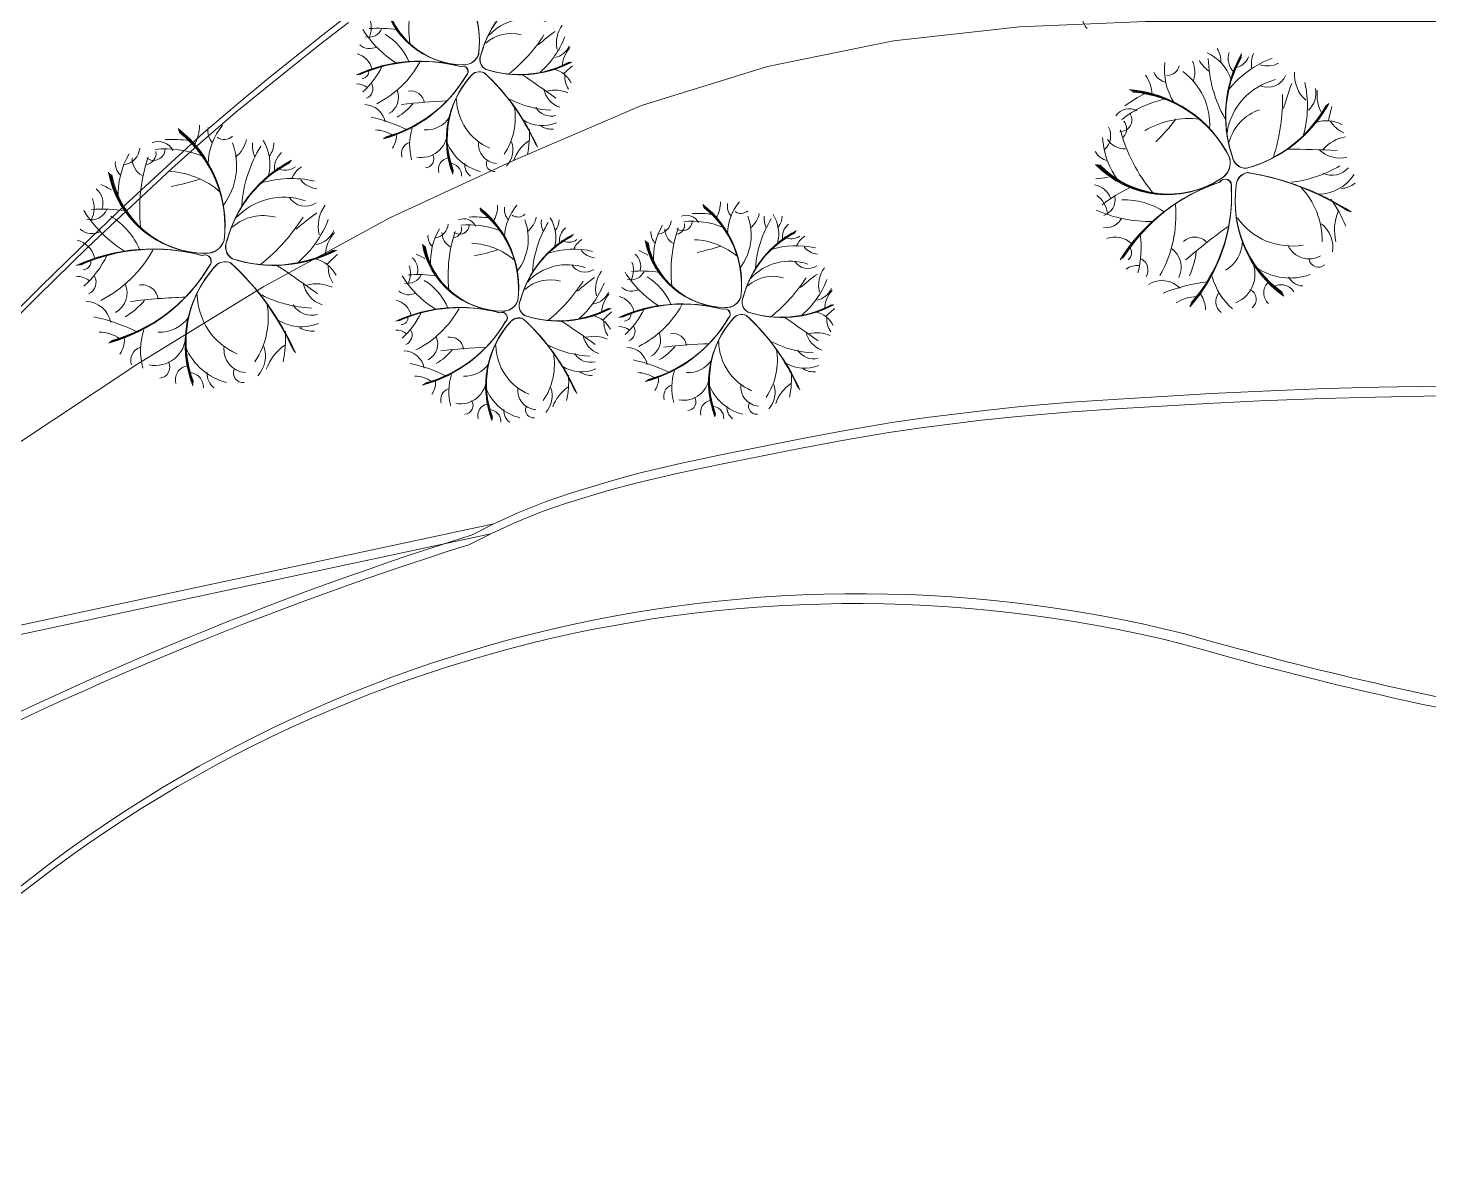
# Model space of a CAD drawing. Header units: metres. Extents: x -1097 to 1588, y -673 to 884.
# Drawn here: x 920.8 to 987.5, y 481.8 to 536.4 of the extents above; entities that cross this region are included whole.
import ezdxf

# ---------------------------------------------------------------- set-up
doc = ezdxf.new("R2010")
doc.units = ezdxf.units.M
for name, color, linetype, lineweight, plot in [('CRECIDA_Q2', 150, 'Continuous', 0, False), ('TERRENO', 188, 'Continuous', 0, False), ('TEXTO', 7, 'Continuous', 0, False), ('VEGETACION', 85, 'Continuous', 0, False), ('VISTA LEJOS', 7, 'Continuous', 0, False)]:
    doc.layers.add(name, color=color, linetype=linetype, lineweight=lineweight, plot=plot)

msp = doc.modelspace()

# ---------------------------------------------------------------- linework, layer by layer
at = {"layer": 'CRECIDA_Q2'}
msp.add_lwpolyline([(920, 516.359), (926, 520.352), (932, 524.036), (938, 527.313), (944, 530.098), (950, 532.658), (956, 534.528), (962, 535.74), (968, 536.412), (974, 536.674), (980, 536.674), (986, 536.674), (992, 536.674)], dxfattribs=at)
at = {"layer": 'TERRENO'}
msp.add_lwpolyline([(918.904, 521.266), (921.246, 523.59), (923.608, 525.894), (925.202, 527.41), (927.621, 529.657), (928.984, 530.886), (930.655, 532.326), (932.075, 533.497), (934.667, 535.571), (936.031, 536.627)], dxfattribs=at)
at = {"layer": 'TEXTO', "color": 141}
msp.add_lwpolyline([(989.542, 518.857), (984.963, 518.77), (982.438, 518.703), (979.443, 518.588), (976.975, 518.463), (972.569, 518.204), (970.303, 518.05), (967.913, 517.849), (966.194, 517.666), (963.43, 517.321), (961.769, 517.081), (959.551, 516.706), (957.516, 516.322), (953.628, 515.545), (951.679, 515.132), (949.721, 514.671), (948.405, 514.316), (946.418, 513.711), (945.304, 513.327), (943.951, 512.78), (942.808, 512.252), (491.207, 415.553)], dxfattribs=at)
at = {"layer": 'VEGETACION'}
for centre, radius, start, end in [((937.431, 535.712), 4.844, -7.01261, 51.76086), ((937.478, 535.7), 4.795, -7.01261, 51.76086), ((937.524, 535.688), 4.747, -7.01261, 51.76086), ((937.571, 535.676), 4.698, -7.01261, 51.76086), ((945.408, 536.327), 6.494, 161.42441, -173.90455), ((947.019, 533.859), 4.83, 117.23254, 165.08268), ((947.07, 533.852), 4.88, 117.23254, 165.08268), ((947.12, 533.846), 4.93, 117.23254, 165.08268), ((947.171, 533.839), 4.98, 117.23254, 165.08268), ((941.526, 538.512), 3.908, -169.39915, -90.61113), ((941.532, 538.472), 3.869, -169.39915, -90.61113), ((941.538, 538.432), 3.83, -169.39915, -90.61113), ((941.543, 538.392), 3.791, -169.39915, -90.61113), ((936.088, 536.384), 1.034, -25.45632, 21.23769), ((944.588, 534.239), 2.577, 70.80163, 137.40588), ((971.868, 536.953), 0.893, -174.42238, -136.02829), ((940.946, 538.922), 4.982, -148.02706, -121.83538), ((937, 536.604), 0.683, -103.47011, -23.89102), ((937.489, 530.27), 6.075, 81.86691, 94.41278), ((936.202, 533.56), 2.961, 23.33462, 57.91194), ((943.77, 534.284), 1.809, 74.31841, 131.55014), ((938.751, 540.259), 7.836, -50.96163, -32.70067), ((952.878, 526.557), 11.909, 125.94383, 130.94741), ((942.389, 537.453), 4.231, -49.01403, -20.95397), ((947.339, 535.661), 1.399, 143.15964, -166.58772), ((937.039, 536.106), 0.727, -130.29884, -61.78587), ((945.686, 535.87), 0.937, -79.471, -22.67378), ((947.733, 534.437), 1.516, 139.45159, 176.95737), ((976.546, 534.813), 1.04, -4.3751, 32.8068), ((939.431, 527.439), 7.338, 74.72725, 114.24073), ((936.222, 534.199), 0.949, 14.16374, 76.17617), ((939.458, 527.509), 7.265, 74.72725, 114.24073), ((939.484, 527.58), 7.191, 74.72725, 114.24073), ((939.511, 527.651), 7.118, 74.72725, 114.24073), ((935.187, 537.074), 4.849, -63.07438, -28.86719), ((941.526, 535.352), 0.75, -93.13221, -17.97388), ((941.531, 535.344), 0.742, -93.13221, -17.97388), ((941.537, 535.335), 0.735, -93.13221, -17.97388), ((941.542, 535.327), 0.727, -93.13221, -17.97388), ((942.839, 534.859), 0.546, 153.41984, -121.27123), ((942.847, 534.862), 0.551, 153.41984, -121.27123), ((942.855, 534.866), 0.557, 153.41984, -121.27123), ((942.862, 534.869), 0.563, 153.41984, -121.27123), ((944.15, 539.26), 5.122, -108.13167, -62.2585), ((944.171, 539.309), 5.175, -108.13167, -62.2585), ((944.192, 539.358), 5.228, -108.13167, -62.2585), ((944.214, 539.407), 5.281, -108.13167, -62.2585), ((952.519, 527.805), 8.915, 130.7293, 134.41442), ((977.902, 534.393), 3, 173.7036, -148.3047), ((974.964, 534.247), 1.382, -18.71327, 22.75469), ((977.763, 535.447), 1.353, -152.03002, -122.6218), ((976.018, 533.208), 2.176, 19.37992, 65.0277), ((983.244, 535.107), 6.258, -178.1326, -150.76857), ((983.838, 532.197), 6.027, 150.73311, -161.41674), ((983.783, 532.17), 5.967, 150.73311, -161.41674), ((983.727, 532.143), 5.906, 150.73311, -161.41674), ((983.671, 532.116), 5.846, 150.73311, -161.41674), ((981.812, 530.25), 4.996, 110.7626, 140.84876), ((978.872, 534.908), 0.93, 162.63409, -136.29004), ((978.146, 535.264), 0.81, -85.90734, -20.27661), ((980.25, 534.653), 1.206, 155.92672, -168.10886), ((979.809, 535.677), 1.128, -107.81362, -62.31121), ((936.675, 534.279), 0.323, -87.47941, 11.74599), ((934.082, 536.231), 3.935, -47.90984, -25.81356), ((935.97, 537.411), 6.568, -74.86791, -30.40238), ((936.031, 537.382), 6.503, -74.86791, -30.40238), ((936.092, 537.353), 6.437, -74.86791, -30.40238), ((936.154, 537.324), 6.371, -74.86791, -30.40238), ((945.251, 531.022), 4.552, 138.41245, -158.97879), ((945.219, 531.057), 4.506, 138.41245, -158.97879), ((945.188, 531.092), 4.461, 138.41245, -158.97879), ((945.156, 531.127), 4.415, 138.41245, -158.97879), ((941.469, 534.283), 0.257, -49.80286, 114.20931), ((941.476, 534.285), 0.255, -49.80286, 114.20931), ((941.482, 534.288), 0.252, -49.80286, 114.20931), ((941.488, 534.29), 0.249, -49.80286, 114.20931), ((942.279, 533.74), 0.529, 64.15715, 144.97171), ((942.278, 533.748), 0.523, 64.15715, 144.97171), ((942.276, 533.756), 0.518, 64.15715, 144.97171), ((942.274, 533.763), 0.513, 64.15715, 144.97171), ((935.501, 526.615), 10.337, 23.86454, 47.40587), ((935.433, 526.533), 10.444, 23.86454, 47.40587), ((935.365, 526.452), 10.55, 23.86454, 47.40587), ((935.297, 526.371), 10.657, 23.86454, 47.40587), ((915.91, 491.903), 50.894, 53.87007, 56.06767), ((945.528, 533.175), 1.25, 26.97872, 76.13005), ((947.416, 534.043), 1.079, 175.41939, -146.01117), ((972.447, 533.09), 1.869, 3.18972, 33.36372), ((975.171, 534.583), 0.839, -156.82162, -102.78815), ((975.04, 534.682), 0.58, -91.56728, -13.25791), ((973.926, 531.761), 3.133, -3.53939, 53.77897), ((980.964, 530.875), 3.119, 104.3022, 170.90645), ((979.829, 534.453), 0.922, -113.01602, -23.05877), ((982.791, 534.148), 1.693, 176.66021, -133.08715), ((936.427, 532.875), 0.824, 52.25184, 90.5793), ((936.693, 533.469), 0.504, -65.70951, 27.14006), ((937.535, 533.053), 0.883, -61.51977, 22.95033), ((939.005, 532.719), 0.645, 6.63564, 100.13385), ((946.46, 533.655), 1.136, -169.09926, -108.54581), ((945.873, 531.929), 1.474, 65.24594, 104.85446), ((976.879, 527.333), 6.571, 115.83998, 126.04734), ((972.758, 527.581), 5.862, 26.48796, 85.26143), ((972.812, 527.601), 5.803, 26.48796, 85.26143), ((972.867, 527.62), 5.745, 26.48796, 85.26143), ((972.922, 527.639), 5.686, 26.48796, 85.26143), ((994.462, 528.66), 14.413, 159.4444, 164.44798), ((976.598, 532.65), 5.12, -15.51345, 12.5466), ((980.983, 533.255), 1.134, -45.97043, 10.82679), ((984.006, 533.176), 1.835, 172.95216, -149.54206), ((936.784, 531.698), 1.01, 10.88374, 88.48923), ((936.718, 534.769), 3.124, -58.5365, -40.24403), ((941.512, 509.278), 23.615, 91.89585, 97.18239), ((943.785, 533.028), 2.603, -178.6401, -113.40996), ((940.902, 532.068), 3.076, -34.2307, 10.37313), ((945.863, 537.131), 4.686, -117.27146, -92.28607), ((945.692, 533.024), 0.864, -148.92217, -74.86876), ((975.879, 528.307), 4.754, 101.82288, 129.17644), ((977.168, 535.65), 6.199, -74.6311, -28.75793), ((977.157, 535.713), 6.263, -74.6311, -28.75793), ((977.146, 535.777), 6.327, -74.6311, -28.75793), ((977.134, 535.841), 6.391, -74.6311, -28.75793), ((971.051, 533.052), 9.484, -17.46106, 0.7999), ((993.266, 529.68), 10.79, 164.22987, 167.915), ((935.694, 525.313), 6.938, 63.11546, 78.20425), ((939.718, 532.863), 1.364, -93.06078, -33.79545), ((945.272, 533.437), 1.729, -122.25906, -66.98973), ((973.223, 531.738), 0.775, 60.48956, 145.85419), ((972.803, 531.97), 0.548, -93.33701, 31.2781), ((972.543, 531.555), 0.561, -44.35928, 41.39243), ((976.064, 527.949), 4.093, 82.68248, 120.78713), ((966.536, 539.001), 11.329, -45.38062, -38.1227), ((980.109, 530.375), 2.189, 107.81898, 165.05072), ((982.623, 530.429), 1.513, 60.47929, 109.63062), ((983.949, 532.567), 1.306, -151.08004, -112.5106), ((924.293, 526.961), 5.862, -7.01261, 51.76086), ((924.349, 526.947), 5.803, -7.01261, 51.76086), ((924.406, 526.932), 5.745, -7.01261, 51.76086), ((924.462, 526.918), 5.686, -7.01261, 51.76086), ((927.074, 531.727), 1.869, -30.31086, -0.13685), ((930.17, 531.467), 0.839, 169.67781, -136.28872), ((932.343, 529.802), 3, 140.20303, 178.19473), ((937.316, 530.067), 1.434, 55.05214, 89.71285), ((937.239, 531.237), 1.079, -33.66519, 0.2761), ((941.593, 530.782), 2.646, 162.29182, -164.58266), ((939.52, 531.396), 1.211, -101.26434, -1.15026), ((939.72, 531.307), 4.936, -11.32784, 2.75208), ((945.696, 532.431), 0.893, -121.91184, -83.51776), ((971.464, 531.221), 0.878, -47.07267, 28.04072), ((980.397, 533.531), 7.859, -165.07502, -140.40397), ((925.223, 530.71), 0.878, -80.57325, -5.45985), ((926.753, 530.596), 0.548, -126.83758, -2.22247), ((926.975, 530.171), 0.775, 26.98899, 112.35361), ((927.297, 525.844), 4.754, 68.3223, 95.67587), ((927.593, 524.479), 6.571, 82.33941, 92.54677), ((930.116, 531.623), 0.58, -125.06785, -46.75849), ((927.574, 529.802), 3.133, -37.03996, 20.27839), ((929.812, 531.302), 1.382, -52.21385, -10.74588), ((937.191, 527.449), 6.258, 148.36683, 175.73086), ((932.808, 530.757), 1.353, 174.4694, -156.12237), ((930.118, 529.854), 2.176, -14.12065, 31.52713), ((931.444, 530.9), 1.04, -37.87568, -0.69377), ((939.106, 530.384), 0.546, 109.77659, -161.16161), ((942.91, 531.808), 2.362, -157.33263, -104.24202), ((943.153, 530.825), 0.921, 172.80158, -94.34358), ((942.692, 530.565), 1.176, -42.05543, 18.62735), ((945.726, 529.39), 1.939, 124.73116, 160.55197), ((975.794, 531.365), 3.845, -176.55209, -143.32478), ((972.986, 531.543), 0.939, -147.62855, -86.12687), ((980.302, 468.992), 61.595, 87.37064, 89.56824), ((983.244, 531.536), 1.374, -135.59869, -75.04524), ((983.805, 529.403), 1.784, 98.74651, 138.35503), ((925.781, 529.935), 0.855, 175.5863, -134.2924), ((928.913, 528.441), 3.845, 149.94734, -176.82535), ((926.67, 530.139), 0.939, 178.87088, -119.62745), ((933.947, 527.706), 7.859, 161.42441, -173.90455), ((926.307, 530.393), 0.561, -77.85985, 7.89186), ((935.896, 524.719), 5.846, 117.23254, 165.08268), ((935.958, 524.711), 5.906, 117.23254, 165.08268), ((936.019, 524.702), 5.967, 117.23254, 165.08268), ((936.081, 524.694), 6.027, 117.23254, 165.08268), ((933.436, 529.696), 0.93, 129.13352, -169.79062), ((939.676, 530.114), 0.424, -86.06631, 31.73431), ((940.877, 529.62), 0.557, 102.03316, -164.99288), ((940.85, 529.331), 0.575, -2.81364, 89.85899), ((942.248, 529.847), 0.676, 174.9157, -126.47299), ((942.979, 529.892), 0.376, 157.63517, -83.3031), ((972.357, 530.883), 0.855, -150.91313, -100.79183), ((977.13, 529.953), 0.907, -59.63164, 15.52669), ((977.141, 529.948), 0.898, -59.63164, 15.52669), ((977.153, 529.944), 0.889, -59.63164, 15.52669), ((977.164, 529.939), 0.88, -59.63164, 15.52669), ((978.802, 530.359), 0.681, -173.07958, -87.77066), ((978.796, 530.35), 0.674, -173.07958, -87.77066), ((978.791, 530.341), 0.667, -173.07958, -87.77066), ((978.785, 530.332), 0.66, -173.07958, -87.77066), ((929.249, 530.35), 4.73, -169.39915, -90.61113), ((929.256, 530.301), 4.683, -169.39915, -90.61113), ((929.263, 530.253), 4.635, -169.39915, -90.61113), ((929.27, 530.204), 4.588, -169.39915, -90.61113), ((927.253, 525.443), 4.093, 49.1819, 87.28655), ((933.027, 530.393), 0.81, -119.40791, -53.77718), ((934.444, 528.722), 1.206, 122.42615, 158.39057), ((975.02, 533.142), 4.73, -135.89857, -57.11055), ((972.602, 523.194), 6.054, 93.74707, 99.17852), ((975.053, 533.106), 4.683, -135.89857, -57.11055), ((975.085, 533.069), 4.635, -135.89857, -57.11055), ((975.117, 533.033), 4.588, -135.89857, -57.11055), ((978.946, 528.849), 0.621, 97.65772, 178.47229), ((978.954, 528.843), 0.627, 97.65772, 178.47229), ((978.961, 528.836), 0.634, 97.65772, 178.47229), ((978.968, 528.83), 0.64, 97.65772, 178.47229), ((976.886, 517.111), 12.511, 57.36511, 80.90644), ((976.872, 516.984), 12.64, 57.36511, 80.90644), ((976.858, 516.856), 12.769, 57.36511, 80.90644), ((976.844, 516.728), 12.898, 57.36511, 80.90644), ((980.319, 534.646), 5.671, -83.77089, -58.78549), ((982.191, 530.523), 2.092, -88.75849, -33.48916), ((982.89, 530.387), 1.045, -115.4216, -41.36819), ((923.407, 527.993), 0.931, -14.60648, 49.15979), ((921.742, 523.389), 6.054, 60.2465, 65.67795), ((925.408, 539.918), 11.329, -78.88119, -71.62327), ((933.316, 524.189), 4.996, 77.26203, 107.34819), ((934.642, 529.82), 1.128, -141.31419, -95.81178), ((971.45, 527.953), 0.931, 18.89409, 82.66036), ((976.451, 522.128), 7.353, 115.36749, 127.91335), ((980.302, 520.568), 8.881, 108.22782, 147.74131), ((980.282, 520.657), 8.792, 108.22782, 147.74131), ((980.262, 520.746), 8.703, 108.22782, 147.74131), ((980.241, 520.835), 8.615, 108.22782, 147.74131), ((970.148, 528.32), 7.95, -41.36733, 3.0982), ((970.229, 528.331), 7.87, -41.36733, 3.0982), ((970.311, 528.343), 7.791, -41.36733, 3.0982), ((970.392, 528.355), 7.711, -41.36733, 3.0982), ((977.788, 528.837), 0.311, -16.30228, 147.70988), ((977.792, 528.843), 0.308, -16.30228, 147.70988), ((977.797, 528.85), 0.305, -16.30228, 147.70988), ((977.802, 528.856), 0.302, -16.30228, 147.70988), ((983.617, 528.114), 5.344, 171.91302, -125.47822), ((983.672, 528.1), 5.399, 171.91302, -125.47822), ((983.727, 528.086), 5.454, 171.91302, -125.47822), ((983.782, 528.072), 5.509, 171.91302, -125.47822), ((978.695, 526.222), 3.722, -0.73013, 43.8737), ((983.29, 529.792), 1.081, -88.41127, -50.01718), ((922.667, 527.774), 1.251, -25.45632, 21.23769), ((932.954, 525.178), 3.119, 70.80163, 137.40588), ((933.983, 528.789), 0.922, -146.51659, -56.55935), ((936.284, 526.899), 1.693, 143.15964, -166.58772), ((941.597, 527.914), 1.544, -30.31086, -0.13685), ((945.951, 526.324), 2.478, 140.20303, 178.19473), ((949.919, 524.146), 4.844, -7.01261, 51.76086), ((949.966, 524.134), 4.795, -7.01261, 51.76086), ((952.217, 528.084), 1.544, -30.31086, -0.13685), ((954.775, 527.869), 0.693, 169.67781, -136.28872), ((956.571, 526.494), 2.478, 140.20303, 178.19473), ((970.953, 527.362), 1.251, 8.04425, 54.73826), ((971.726, 528.193), 0.827, -69.96954, 9.60955), ((972.955, 524.589), 3.584, 56.83519, 91.41252), ((969.583, 527.457), 5.869, -29.57381, 4.63339), ((978.01, 524.665), 5.974, 22.17273, 36.25265), ((928.547, 530.847), 6.03, -148.02706, -121.83538), ((923.771, 528.041), 0.827, -103.47011, -23.89102), ((924.363, 520.375), 7.353, 81.86691, 94.41278), ((922.806, 524.357), 3.584, 23.33462, 57.91194), ((931.965, 525.233), 2.189, 74.31841, 131.55014), ((925.89, 532.465), 9.484, -50.96163, -32.70067), ((942.987, 515.881), 14.413, 125.94383, 130.94741), ((930.293, 529.068), 5.12, -49.01403, -20.95397), ((941.515, 526.628), 0.64, 26.98899, 112.35361), ((942.026, 521.926), 5.429, 82.33941, 92.54677), ((939.299, 523.977), 4.844, -7.01261, 51.76086), ((939.346, 523.965), 4.795, -7.01261, 51.76086), ((939.392, 523.953), 4.747, -7.01261, 51.76086), ((939.439, 523.941), 4.698, -7.01261, 51.76086), ((944.155, 527.7), 0.693, 169.67781, -136.28872), ((944.11, 527.828), 0.479, -125.06785, -46.75849), ((942.01, 526.324), 2.589, -37.03996, 20.27839), ((943.859, 527.563), 1.142, -52.21385, -10.74588), ((946.335, 527.113), 1.118, 174.4694, -156.12237), ((944.112, 526.367), 1.798, -14.12065, 31.52713), ((945.208, 527.231), 0.859, -37.87568, -0.69377), ((952.135, 526.798), 0.64, 26.98899, 112.35361), ((952.646, 522.096), 5.429, 82.33941, 92.54677), ((950.012, 524.122), 4.747, -7.01261, 51.76086), ((950.059, 524.11), 4.698, -7.01261, 51.76086), ((954.73, 527.998), 0.479, -125.06785, -46.75849), ((952.63, 526.493), 2.589, -37.03996, 20.27839), ((954.479, 527.733), 1.142, -52.21385, -10.74588), ((960.577, 524.549), 5.171, 148.36683, 175.73086), ((956.955, 527.283), 1.118, 174.4694, -156.12237), ((954.732, 526.536), 1.798, -14.12065, 31.52713), ((955.828, 527.401), 0.859, -37.87568, -0.69377), ((974.16, 533.169), 6.03, -114.52649, -88.3348), ((972.099, 527.718), 0.88, -96.79827, -28.28529), ((980.963, 529.117), 3.15, -145.13952, -79.90939), ((985.352, 526.742), 2.347, 158.23174, -165.94746), ((923.819, 527.439), 0.88, -130.29884, -61.78587), ((934.284, 527.152), 1.134, -79.471, -22.67378), ((936.761, 525.418), 1.835, 139.45159, 176.95737), ((943.117, 525.199), 3.177, 149.94734, -176.82535), ((940.067, 527.074), 0.725, -80.57325, -5.45985), ((941.263, 526.602), 0.776, 178.87088, -119.62745), ((947.276, 524.592), 6.494, 161.42441, -173.90455), ((941.332, 526.98), 0.453, -126.83758, -2.22247), ((940.963, 526.812), 0.464, -77.85985, 7.89186), ((941.781, 523.053), 3.928, 68.3223, 95.67587), ((949.957, 524.379), 5.171, 148.36683, 175.73086), ((946.854, 526.236), 0.769, 129.13352, -169.79062), ((951.149, 526.603), 0.707, 175.5863, -134.2924), ((953.737, 525.368), 3.177, 149.94734, -176.82535), ((950.687, 527.244), 0.725, -80.57325, -5.45985), ((951.883, 526.772), 0.776, 178.87088, -119.62745), ((957.896, 524.762), 6.494, 161.42441, -173.90455), ((951.952, 527.149), 0.453, -126.83758, -2.22247), ((951.583, 526.982), 0.464, -77.85985, 7.89186), ((952.401, 523.223), 3.928, 68.3223, 95.67587), ((959.507, 522.293), 4.83, 117.23254, 165.08268), ((959.558, 522.287), 4.88, 117.23254, 165.08268), ((959.608, 522.28), 4.93, 117.23254, 165.08268), ((959.659, 522.273), 4.98, 117.23254, 165.08268), ((957.474, 526.406), 0.769, 129.13352, -169.79062), ((994.534, 503.629), 28.581, 125.39643, 130.68296), ((981.505, 525.901), 1.423, -8.55486, 52.12792), ((922.829, 525.13), 1.149, 14.16374, 76.17617), ((929.248, 526.526), 0.907, -93.13221, -17.97388), ((929.255, 526.516), 0.898, -93.13221, -17.97388), ((929.262, 526.505), 0.889, -93.13221, -17.97388), ((929.269, 526.495), 0.88, -93.13221, -17.97388), ((930.838, 525.928), 0.66, 153.41984, -121.27123), ((930.847, 525.933), 0.667, 153.41984, -121.27123), ((930.857, 525.937), 0.674, 153.41984, -121.27123), ((930.866, 525.941), 0.681, 153.41984, -121.27123), ((943.394, 526.776), 3.908, -169.39915, -90.61113), ((943.4, 526.736), 3.869, -169.39915, -90.61113), ((943.406, 526.696), 3.83, -169.39915, -90.61113), ((943.411, 526.656), 3.791, -169.39915, -90.61113), ((940.529, 526.434), 0.707, 175.5863, -134.2924), ((941.745, 522.722), 3.382, 49.1819, 87.28655), ((948.887, 522.124), 4.83, 117.23254, 165.08268), ((948.938, 522.117), 4.88, 117.23254, 165.08268), ((948.988, 522.11), 4.93, 117.23254, 165.08268), ((949.039, 522.103), 4.98, 117.23254, 165.08268), ((946.516, 526.812), 0.669, -119.40791, -53.77718), ((947.687, 525.432), 0.996, 122.42615, 158.39057), ((954.014, 526.946), 3.908, -169.39915, -90.61113), ((954.02, 526.906), 3.869, -169.39915, -90.61113), ((954.026, 526.866), 3.83, -169.39915, -90.61113), ((954.031, 526.826), 3.791, -169.39915, -90.61113), ((952.365, 522.892), 3.382, 49.1819, 87.28655), ((950.84, 534.852), 9.361, -78.88119, -71.62327), ((957.375, 521.855), 4.128, 77.26203, 107.34819), ((957.136, 526.982), 0.669, -119.40791, -53.77718), ((958.307, 525.601), 0.996, 122.42615, 158.39057), ((958.47, 526.508), 0.932, -141.31419, -95.81178), ((972.547, 525.246), 1.149, 47.66431, 109.67674), ((972.952, 525.631), 0.39, -53.97883, 45.24656), ((969.031, 525.868), 4.762, -14.40926, 7.68701), ((976.345, 525.612), 0.78, 40.13622, 133.63443), ((976.969, 526.233), 1.651, -59.56021, -0.29488), ((981.796, 526.471), 1.115, -153.69784, -60.84301), ((926.713, 516.948), 8.881, 74.72725, 114.24073), ((926.746, 517.034), 8.792, 74.72725, 114.24073), ((926.778, 517.12), 8.703, 74.72725, 114.24073), ((926.81, 517.205), 8.615, 74.72725, 114.24073), ((923.378, 525.227), 0.39, -87.47941, 11.74599), ((920.24, 527.589), 4.762, -47.90984, -25.81356), ((921.578, 528.61), 5.869, -63.07438, -28.86719), ((929.18, 525.232), 0.311, -49.80286, 114.20931), ((929.188, 525.235), 0.308, -49.80286, 114.20931), ((929.195, 525.237), 0.305, -49.80286, 114.20931), ((929.203, 525.24), 0.302, -49.80286, 114.20931), ((930.161, 524.575), 0.64, 64.15715, 144.97171), ((930.158, 524.584), 0.634, 64.15715, 144.97171), ((930.156, 524.593), 0.627, 64.15715, 144.97171), ((930.154, 524.603), 0.621, 64.15715, 144.97171), ((932.424, 531.255), 6.199, -108.13167, -62.2585), ((932.45, 531.314), 6.263, -108.13167, -62.2585), ((932.476, 531.373), 6.327, -108.13167, -62.2585), ((932.502, 531.433), 6.391, -108.13167, -62.2585), ((934.092, 523.891), 1.513, 26.97872, 76.13005), ((942.553, 517.391), 10.79, 130.7293, 134.41442), ((938.567, 524.829), 0.769, -14.60648, 49.15979), ((937.191, 521.025), 5.002, 60.2465, 65.67795), ((940.221, 534.682), 9.361, -78.88119, -71.62327), ((946.755, 521.686), 4.128, 77.26203, 107.34819), ((947.85, 526.338), 0.932, -141.31419, -95.81178), ((949.187, 524.999), 0.769, -14.60648, 49.15979), ((947.811, 521.195), 5.002, 60.2465, 65.67795), ((957.076, 522.673), 2.577, 70.80163, 137.40588), ((957.926, 525.656), 0.762, -146.51659, -56.55935), ((973.511, 524.824), 0.61, -32.20893, 60.64064), ((974.639, 524.967), 1.069, -28.0192, 56.4509), ((972.668, 526.153), 3.781, -25.03593, -6.74346), ((977.749, 524.621), 1.466, -67.76377, 32.35032), ((982.244, 525.414), 0.456, -168.86426, -49.80253), ((922.525, 529.017), 7.95, -74.86791, -30.40238), ((922.599, 528.982), 7.87, -74.86791, -30.40238), ((922.673, 528.947), 7.791, -74.86791, -30.40238), ((922.747, 528.912), 7.711, -74.86791, -30.40238), ((933.757, 521.285), 5.509, 138.41245, -158.97879), ((933.719, 521.328), 5.454, 138.41245, -158.97879), ((933.681, 521.37), 5.399, 138.41245, -158.97879), ((933.642, 521.412), 5.344, 138.41245, -158.97879), ((921.957, 515.951), 12.511, 23.86454, 47.40587), ((921.875, 515.853), 12.64, 23.86454, 47.40587), ((921.793, 515.754), 12.769, 23.86454, 47.40587), ((921.711, 515.656), 12.898, 23.86454, 47.40587), ((898.246, 473.941), 61.595, 53.87007, 56.06767), ((936.377, 524.942), 1.306, 175.41939, -146.01117), ((942.814, 527.187), 4.982, -148.02706, -121.83538), ((938.868, 524.869), 0.683, -103.47011, -23.89102), ((937.956, 524.648), 1.034, -25.45632, 21.23769), ((939.357, 518.535), 6.075, 81.86691, 94.41278), ((946.456, 522.503), 2.577, 70.80163, 137.40588), ((947.306, 525.486), 0.762, -146.51659, -56.55935), ((949.207, 523.925), 1.399, 143.15964, -166.58772), ((953.434, 527.357), 4.982, -148.02706, -121.83538), ((949.488, 525.038), 0.683, -103.47011, -23.89102), ((948.576, 524.818), 1.034, -25.45632, 21.23769), ((949.977, 518.704), 6.075, 81.86691, 94.41278), ((965.366, 514.991), 11.909, 125.94383, 130.94741), ((959.827, 524.095), 1.399, 143.15964, -166.58772), ((973.639, 524.047), 0.997, 85.75241, 124.07988), ((980.895, 527.301), 2.858, -123.83206, -70.74145), ((923.077, 523.528), 0.997, 52.25184, 90.5793), ((923.4, 524.246), 0.61, -65.70951, 27.14006), ((924.419, 523.743), 1.069, -61.51977, 22.95033), ((926.197, 523.339), 0.78, 6.63564, 100.13385), ((935.22, 524.472), 1.374, -169.09926, -108.54581), ((934.51, 522.383), 1.784, 65.24594, 104.85446), ((938.07, 521.824), 2.961, 23.33462, 57.91194), ((945.638, 522.549), 1.809, 74.31841, 131.55014), ((940.619, 528.524), 7.836, -50.96163, -32.70067), ((954.746, 514.821), 11.909, 125.94383, 130.94741), ((944.257, 525.717), 4.231, -49.01403, -20.95397), ((949.527, 524.541), 0.727, -130.29884, -61.78587), ((948.69, 521.994), 2.961, 23.33462, 57.91194), ((956.258, 522.718), 1.809, 74.31841, 131.55014), ((951.239, 528.693), 7.836, -50.96163, -32.70067), ((954.877, 525.887), 4.231, -49.01403, -20.95397), ((958.174, 524.304), 0.937, -79.471, -22.67378), ((974.785, 523.098), 1.222, 44.38432, 121.98981), ((977.95, 515.926), 8.396, 96.61603, 111.70482), ((980.251, 525.386), 3.202, -164.20761, -131.08209), ((978.763, 523.432), 0.513, -52.56574, 65.23488), ((980.305, 523.735), 0.675, 135.53373, -131.49231), ((980.47, 523.426), 0.696, 30.68693, 123.35956), ((981.537, 524.88), 0.818, -151.58373, -92.97242), ((923.509, 522.103), 1.222, 10.88374, 88.48923), ((923.43, 525.82), 3.781, -58.5365, -40.24403), ((929.232, 494.969), 28.581, 91.89585, 97.18239), ((931.983, 523.713), 3.15, -178.6401, -113.40996), ((928.493, 522.55), 3.722, -34.2307, 10.37313), ((934.498, 528.679), 5.671, -117.27146, -92.28607), ((938.09, 522.463), 0.949, 14.16374, 76.17617), ((938.907, 524.371), 0.727, -130.29884, -61.78587), ((943.394, 523.617), 0.75, -93.13221, -17.97388), ((943.399, 523.608), 0.742, -93.13221, -17.97388), ((943.405, 523.6), 0.735, -93.13221, -17.97388), ((943.41, 523.592), 0.727, -93.13221, -17.97388), ((944.707, 523.123), 0.546, 153.41984, -121.27123), ((944.715, 523.126), 0.551, 153.41984, -121.27123), ((944.723, 523.13), 0.557, 153.41984, -121.27123), ((944.73, 523.134), 0.563, 153.41984, -121.27123), ((947.554, 524.134), 0.937, -79.471, -22.67378), ((949.601, 522.701), 1.516, 139.45159, 176.95737), ((951.919, 515.873), 7.338, 74.72725, 114.24073), ((948.71, 522.633), 0.949, 14.16374, 76.17617), ((954.014, 523.786), 0.75, -93.13221, -17.97388), ((954.019, 523.778), 0.742, -93.13221, -17.97388), ((954.025, 523.77), 0.735, -93.13221, -17.97388), ((954.03, 523.761), 0.727, -93.13221, -17.97388), ((955.327, 523.293), 0.546, 153.41984, -121.27123), ((955.335, 523.296), 0.551, 153.41984, -121.27123), ((955.343, 523.3), 0.557, 153.41984, -121.27123), ((955.35, 523.303), 0.563, 153.41984, -121.27123), ((960.221, 522.871), 1.516, 139.45159, 176.95737), ((976.412, 521.807), 1.735, 88.55271, 123.21343), ((975.553, 522.937), 1.306, -0.16462, 33.77667), ((978.007, 523.323), 0.66, 143.27716, -127.66104), ((922.19, 514.376), 8.396, 63.11546, 78.20425), ((927.061, 523.513), 1.651, -93.06078, -33.79545), ((934.291, 523.708), 1.045, -148.92217, -74.86876), ((941.299, 515.703), 7.338, 74.72725, 114.24073), ((941.326, 515.774), 7.265, 74.72725, 114.24073), ((941.352, 515.845), 7.191, 74.72725, 114.24073), ((941.379, 515.915), 7.118, 74.72725, 114.24073), ((938.543, 522.544), 0.323, -87.47941, 11.74599), ((935.95, 524.495), 3.935, -47.90984, -25.81356), ((937.055, 525.338), 4.849, -63.07438, -28.86719), ((943.337, 522.547), 0.257, -49.80286, 114.20931), ((943.344, 522.55), 0.255, -49.80286, 114.20931), ((943.35, 522.552), 0.252, -49.80286, 114.20931), ((943.356, 522.554), 0.249, -49.80286, 114.20931), ((946.018, 527.524), 5.122, -108.13167, -62.2585), ((946.039, 527.573), 5.175, -108.13167, -62.2585), ((946.06, 527.622), 5.228, -108.13167, -62.2585), ((946.082, 527.671), 5.281, -108.13167, -62.2585), ((947.396, 521.439), 1.25, 26.97872, 76.13005), ((954.387, 516.069), 8.915, 130.7293, 134.41442), ((951.946, 515.943), 7.265, 74.72725, 114.24073), ((951.972, 516.014), 7.191, 74.72725, 114.24073), ((951.999, 516.085), 7.118, 74.72725, 114.24073), ((949.163, 522.714), 0.323, -87.47941, 11.74599), ((946.57, 524.665), 3.935, -47.90984, -25.81356), ((947.675, 525.508), 4.849, -63.07438, -28.86719), ((953.957, 522.717), 0.257, -49.80286, 114.20931), ((953.964, 522.719), 0.255, -49.80286, 114.20931), ((953.97, 522.722), 0.252, -49.80286, 114.20931), ((953.976, 522.724), 0.249, -49.80286, 114.20931), ((954.768, 522.174), 0.529, 64.15715, 144.97171), ((954.766, 522.182), 0.523, 64.15715, 144.97171), ((954.764, 522.19), 0.518, 64.15715, 144.97171), ((954.762, 522.197), 0.513, 64.15715, 144.97171), ((947.989, 515.049), 10.337, 23.86454, 47.40587), ((947.921, 514.968), 10.444, 23.86454, 47.40587), ((947.853, 514.886), 10.55, 23.86454, 47.40587), ((947.785, 514.805), 10.657, 23.86454, 47.40587), ((956.638, 527.694), 5.122, -108.13167, -62.2585), ((956.659, 527.743), 5.175, -108.13167, -62.2585), ((956.68, 527.792), 5.228, -108.13167, -62.2585), ((956.702, 527.841), 5.281, -108.13167, -62.2585), ((928.398, 480.337), 50.894, 53.87007, 56.06767), ((958.016, 521.609), 1.25, 26.97872, 76.13005), ((965.007, 516.239), 8.915, 130.7293, 134.41442), ((959.904, 522.478), 1.079, 175.41939, -146.01117), ((929.33, 520.995), 3.202, 162.29182, -164.58266), ((933.783, 524.208), 2.092, -122.25906, -66.98973), ((927.064, 521.63), 5.974, -11.32784, 2.75208), ((934.296, 522.991), 1.081, -121.91184, -83.51776), ((938.295, 521.139), 0.824, 52.25184, 90.5793), ((938.561, 521.733), 0.504, -65.70951, 27.14006), ((937.838, 525.675), 6.568, -74.86791, -30.40238), ((937.899, 525.646), 6.503, -74.86791, -30.40238), ((937.961, 525.617), 6.437, -74.86791, -30.40238), ((938.022, 525.588), 6.371, -74.86791, -30.40238), ((947.119, 519.286), 4.552, 138.41245, -158.97879), ((947.087, 519.321), 4.506, 138.41245, -158.97879), ((947.056, 519.356), 4.461, 138.41245, -158.97879), ((947.024, 519.391), 4.415, 138.41245, -158.97879), ((944.148, 522.004), 0.529, 64.15715, 144.97171), ((944.146, 522.012), 0.523, 64.15715, 144.97171), ((944.144, 522.02), 0.518, 64.15715, 144.97171), ((944.142, 522.028), 0.513, 64.15715, 144.97171), ((937.369, 514.879), 10.337, 23.86454, 47.40587), ((937.301, 514.798), 10.444, 23.86454, 47.40587), ((937.233, 514.716), 10.55, 23.86454, 47.40587), ((937.165, 514.635), 10.657, 23.86454, 47.40587), ((917.778, 480.167), 50.894, 53.87007, 56.06767), ((949.284, 522.308), 1.079, 175.41939, -146.01117), ((948.915, 521.309), 0.824, 52.25184, 90.5793), ((949.181, 521.903), 0.504, -65.70951, 27.14006), ((948.458, 525.845), 6.568, -74.86791, -30.40238), ((948.519, 525.816), 6.503, -74.86791, -30.40238), ((948.581, 525.787), 6.437, -74.86791, -30.40238), ((948.642, 525.758), 6.371, -74.86791, -30.40238), ((957.739, 519.456), 4.552, 138.41245, -158.97879), ((957.707, 519.491), 4.506, 138.41245, -158.97879), ((957.676, 519.526), 4.461, 138.41245, -158.97879), ((957.644, 519.561), 4.415, 138.41245, -158.97879), ((924.153, 520.129), 1.735, 55.05214, 89.71285), ((924.061, 521.545), 1.306, -33.66519, 0.2761), ((926.821, 521.738), 1.466, -101.26434, -1.15026), ((934.332, 519.31), 2.347, 124.73116, 160.55197), ((939.403, 521.317), 0.883, -61.51977, 22.95033), ((940.873, 520.984), 0.645, 6.63564, 100.13385), ((945.654, 521.292), 2.603, -178.6401, -113.40996), ((947.731, 525.396), 4.686, -117.27146, -92.28607), ((948.328, 521.919), 1.136, -169.09926, -108.54581), ((947.741, 520.193), 1.474, 65.24594, 104.85446), ((950.023, 521.487), 0.883, -61.51977, 22.95033), ((954, 497.712), 23.615, 91.89585, 97.18239), ((951.493, 521.153), 0.645, 6.63564, 100.13385), ((956.274, 521.462), 2.603, -178.6401, -113.40996), ((958.351, 525.565), 4.686, -117.27146, -92.28607), ((958.948, 522.089), 1.136, -169.09926, -108.54581), ((958.361, 520.363), 1.474, 65.24594, 104.85446), ((926.32, 520.513), 0.66, 109.77659, -161.16161), ((930.924, 522.236), 2.858, -157.33263, -104.24202), ((931.218, 521.047), 1.115, 172.80158, -94.34358), ((930.66, 520.732), 1.423, -42.05543, 18.62735), ((938.652, 519.962), 1.01, 10.88374, 88.48923), ((938.586, 523.033), 3.124, -58.5365, -40.24403), ((943.38, 497.542), 23.615, 91.89585, 97.18239), ((942.77, 520.332), 3.076, -34.2307, 10.37313), ((947.56, 521.288), 0.864, -148.92217, -74.86876), ((949.272, 520.132), 1.01, 10.88374, 88.48923), ((949.206, 523.203), 3.124, -58.5365, -40.24403), ((953.39, 520.502), 3.076, -34.2307, 10.37313), ((958.18, 521.458), 0.864, -148.92217, -74.86876), ((927.01, 520.186), 0.513, -86.06631, 31.73431), ((928.463, 519.588), 0.675, 102.03316, -164.99288), ((928.431, 519.239), 0.696, -2.81364, 89.85899), ((930.123, 519.862), 0.818, 174.9157, -126.47299), ((931.007, 519.918), 0.456, 157.63517, -83.3031), ((937.562, 513.577), 6.938, 63.11546, 78.20425), ((941.586, 521.127), 1.364, -93.06078, -33.79545), ((947.14, 521.701), 1.729, -122.25906, -66.98973), ((947.564, 520.696), 0.893, -121.91184, -83.51776), ((948.182, 513.747), 6.938, 63.11546, 78.20425), ((949.804, 518.501), 1.434, 55.05214, 89.71285), ((954.081, 519.216), 2.646, 162.29182, -164.58266), ((952.206, 521.297), 1.364, -93.06078, -33.79545), ((957.76, 521.871), 1.729, -122.25906, -66.98973), ((952.208, 519.741), 4.936, -11.32784, 2.75208), ((958.184, 520.866), 0.893, -121.91184, -83.51776), ((939.184, 518.331), 1.434, 55.05214, 89.71285), ((939.107, 519.502), 1.079, -33.66519, 0.2761), ((943.461, 519.047), 2.646, 162.29182, -164.58266), ((941.388, 519.66), 1.211, -101.26434, -1.15026), ((947.594, 517.654), 1.939, 124.73116, 160.55197), ((941.588, 519.571), 4.936, -11.32784, 2.75208), ((949.727, 519.671), 1.079, -33.66519, 0.2761), ((951.594, 518.818), 0.546, 109.77659, -161.16161), ((952.008, 519.83), 1.211, -101.26434, -1.15026), ((955.398, 520.242), 2.362, -157.33263, -104.24202), ((955.641, 519.259), 0.921, 172.80158, -94.34358), ((955.18, 518.999), 1.176, -42.05543, 18.62735), ((958.214, 517.824), 1.939, 124.73116, 160.55197), ((940.974, 518.649), 0.546, 109.77659, -161.16161), ((941.544, 518.379), 0.424, -86.06631, 31.73431), ((944.778, 520.072), 2.362, -157.33263, -104.24202), ((945.021, 519.09), 0.921, 172.80158, -94.34358), ((944.56, 518.829), 1.176, -42.05543, 18.62735), ((952.164, 518.548), 0.424, -86.06631, 31.73431), ((953.365, 518.054), 0.557, 102.03316, -164.99288), ((942.745, 517.884), 0.557, 102.03316, -164.99288), ((942.718, 517.596), 0.575, -2.81364, 89.85899), ((944.116, 518.111), 0.676, 174.9157, -126.47299), ((944.847, 518.157), 0.376, 157.63517, -83.3031), ((953.338, 517.765), 0.575, -2.81364, 89.85899), ((954.736, 518.281), 0.676, 174.9157, -126.47299), ((955.467, 518.327), 0.376, 157.63517, -83.3031)]:
    msp.add_arc(centre, radius, start, end, dxfattribs=at)
at = {"layer": 'VISTA LEJOS'}
for points in [[(918.904, 521.266), (921.246, 523.59), (923.608, 525.894), (925.202, 527.41), (927.621, 529.657), (928.984, 530.886), (930.655, 532.326), (932.075, 533.497), (934.667, 535.571), (936.031, 536.627)], [(919.055, 521.736), (921.397, 524.059), (923.759, 526.363), (925.352, 527.88), (927.772, 530.127), (929.135, 531.355), (930.805, 532.795), (932.226, 533.967), (934.818, 536.04), (936.181, 537.096)], [(989.693, 519.326), (985.113, 519.24), (982.589, 519.173), (979.593, 519.057), (977.126, 518.933), (972.72, 518.673), (970.454, 518.52), (968.064, 518.318), (966.345, 518.136), (963.58, 517.79), (961.919, 517.55), (959.702, 517.176), (957.667, 516.792), (953.779, 516.014), (951.83, 515.601), (949.871, 515.141), (948.556, 514.785), (946.569, 514.181), (945.455, 513.797), (944.102, 513.249), (942.959, 512.721), (491.358, 416.023)], [(989.693, 519.326), (985.113, 519.24), (982.589, 519.173), (979.593, 519.057), (977.126, 518.933), (972.72, 518.673), (970.454, 518.52), (968.064, 518.318), (966.345, 518.136), (963.58, 517.79), (961.919, 517.55), (959.702, 517.176), (957.667, 516.792), (953.779, 516.014), (951.83, 515.601), (949.871, 515.141), (948.556, 514.785), (946.569, 514.181), (945.455, 513.797), (944.102, 513.249), (942.959, 512.721), (941.922, 512.203)], [(989.542, 518.857), (984.963, 518.77), (982.438, 518.703), (979.443, 518.588), (976.975, 518.463), (972.569, 518.204), (970.303, 518.05), (967.913, 517.849), (966.194, 517.666), (963.43, 517.321), (961.769, 517.081), (959.551, 516.706), (957.516, 516.322), (953.628, 515.545), (951.679, 515.132), (949.721, 514.671), (948.405, 514.316), (946.418, 513.711), (945.304, 513.327), (943.951, 512.78), (942.808, 512.252), (491.207, 415.553)], [(989.542, 518.857), (984.963, 518.77), (982.438, 518.703), (979.443, 518.588), (976.975, 518.463), (972.569, 518.204), (970.303, 518.05), (967.913, 517.849), (966.194, 517.666), (963.43, 517.321), (961.769, 517.081), (959.551, 516.706), (957.516, 516.322), (953.628, 515.545), (951.679, 515.132), (949.721, 514.671), (948.405, 514.316), (946.418, 513.711), (945.304, 513.327), (943.951, 512.78), (942.808, 512.252), (941.772, 511.733)], [(989.542, 518.857), (984.963, 518.77), (982.438, 518.703), (979.443, 518.588), (976.975, 518.463), (972.569, 518.204), (970.303, 518.05), (967.913, 517.849), (966.194, 517.666), (963.43, 517.321), (961.769, 517.081), (959.551, 516.706), (957.516, 516.322), (953.628, 515.545), (951.679, 515.132), (949.721, 514.671), (948.405, 514.316), (946.418, 513.711), (945.304, 513.327), (943.951, 512.78), (942.808, 512.252), (941.772, 511.733)]]:
    msp.add_lwpolyline(points, dxfattribs=at)
for points in [[(1045.945, 509.306, -0.08372), (992.024, 503.658, -0.023842), (975.868, 507.487, 0.258489), (915.851, 491.447, -0.121116), (872.475, 469.451, 1.166486), (876.799, 446.702, -0.084881), (951.176, 457.074, 0.178417), (1009.8, 477.288, -0.153925), (1065.153, 492.657, 0.48356), (1083.832, 508.583, 0.26993), (1045.945, 509.306, 1.059329)], [(1045.795, 508.837, -0.08372), (991.873, 503.188, -0.023842), (975.718, 507.017, 0.258489), (915.7, 490.978, -0.121116), (872.324, 468.981, 1.166486), (876.648, 446.232, -0.084881), (951.026, 456.604, 0.178417), (1009.65, 476.818, -0.153925), (1065.002, 492.187, 0.48356), (1083.682, 508.113, 0.26993), (1045.795, 508.837, 1.059329)], [(1045.795, 508.837, -0.08372), (991.873, 503.188, -0.023842), (975.718, 507.017, 0.258489), (915.7, 490.978, -0.121116), (872.324, 468.981, 1.166486), (876.648, 446.232, -0.084881), (951.026, 456.604, 0.178417), (1009.65, 476.818, -0.153925), (1065.002, 492.187, 0.48356), (1083.682, 508.113, 0.26993), (1045.795, 508.837, 1.059329)], [(825.093, 482.674, 0.055888), (856.786, 482.043, 0.099971), (911.554, 499.294, -0.048276), (941.922, 512.203)], [(824.942, 482.204, 0.055888), (856.635, 481.574, 0.099971), (911.404, 498.824, -0.048276), (941.772, 511.733)], [(824.942, 482.204, 0.055888), (856.635, 481.574, 0.099971), (911.404, 498.824, -0.048276), (941.772, 511.733)]]:
    msp.add_lwpolyline(points, format="xyb", dxfattribs=at)

doc.saveas('drawing.dxf')
